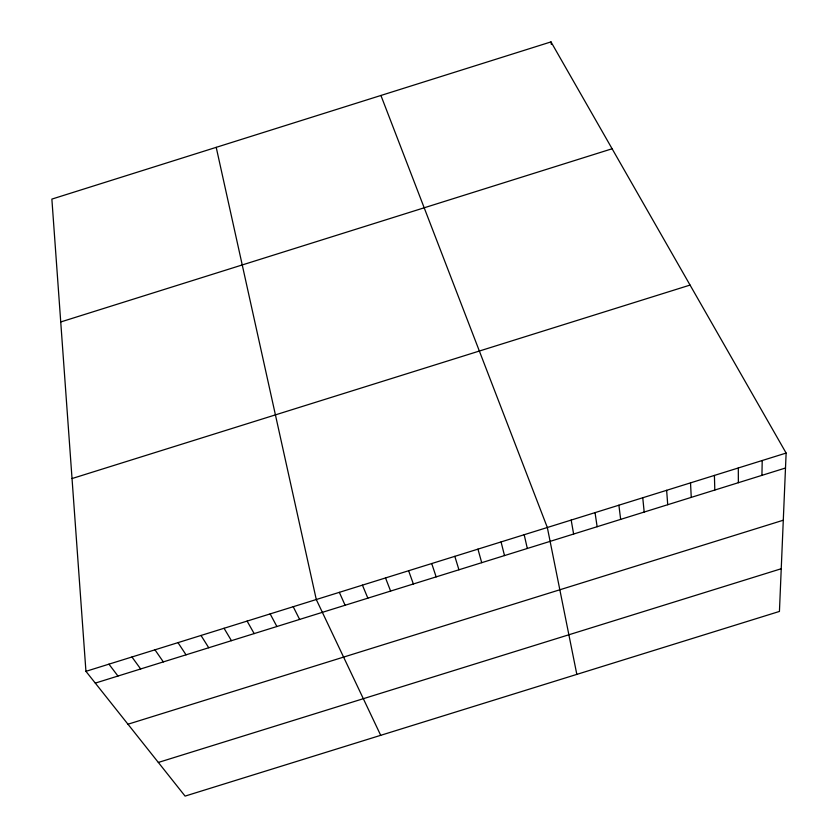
<?xml version="1.0" encoding="UTF-8"?>
<svg xmlns="http://www.w3.org/2000/svg" width="838" height="838" viewBox="0 0 838 838"><rect width="100%" height="100%" fill="white"/><g stroke="black" fill="none" stroke-linecap="round" stroke-linejoin="round"><path stroke-width="1.26" d="M761.931 475.356L762.213 460.512M786.128 453.065L779.434 611.436L185.083 796.1L85.937 671.332L51.872 199.098L550.995 41.9L786.128 453.065L85.937 671.332M60.734 321.96L612.107 148.766M72.026 478.55L690.062 285.077M95.291 683.106L785.499 468.013M127.963 724.221L783.289 520.22M158.34 762.444L781.236 568.74M108.94 664.167L117.959 676.046M131.943 656.992L140.648 668.975M154.967 649.817L163.337 661.905M177.991 642.641L186.036 654.824M201.015 635.466L208.735 647.753M224.05 628.28L231.445 640.672M247.105 621.094L254.165 633.591M270.15 613.908L276.886 626.51M293.216 606.722L299.616 619.429M380.703 735.324L316.282 599.526L216.214 147.341M339.348 592.34L345.099 605.256M362.435 585.144L367.851 598.164M385.522 577.948L390.613 591.073M380.923 95.469L547.329 527.5L576.827 674.38M408.609 570.741L413.375 583.981M431.717 563.545L436.148 576.879M454.825 556.338L458.931 569.788M477.943 549.131L481.714 562.686M501.061 541.924L504.507 555.584M524.19 534.717L527.312 548.471M571.181 520.073L573.621 534.036M595.032 512.636L597.138 526.714M550.995 41.9L551.32 44.383M618.894 505.199L620.654 519.382M642.756 497.751L644.181 512.049M666.639 490.314L667.718 504.717M690.522 482.866L691.256 497.384M714.416 475.418L714.804 490.041M738.309 467.971L738.362 482.698"/></g></svg>
